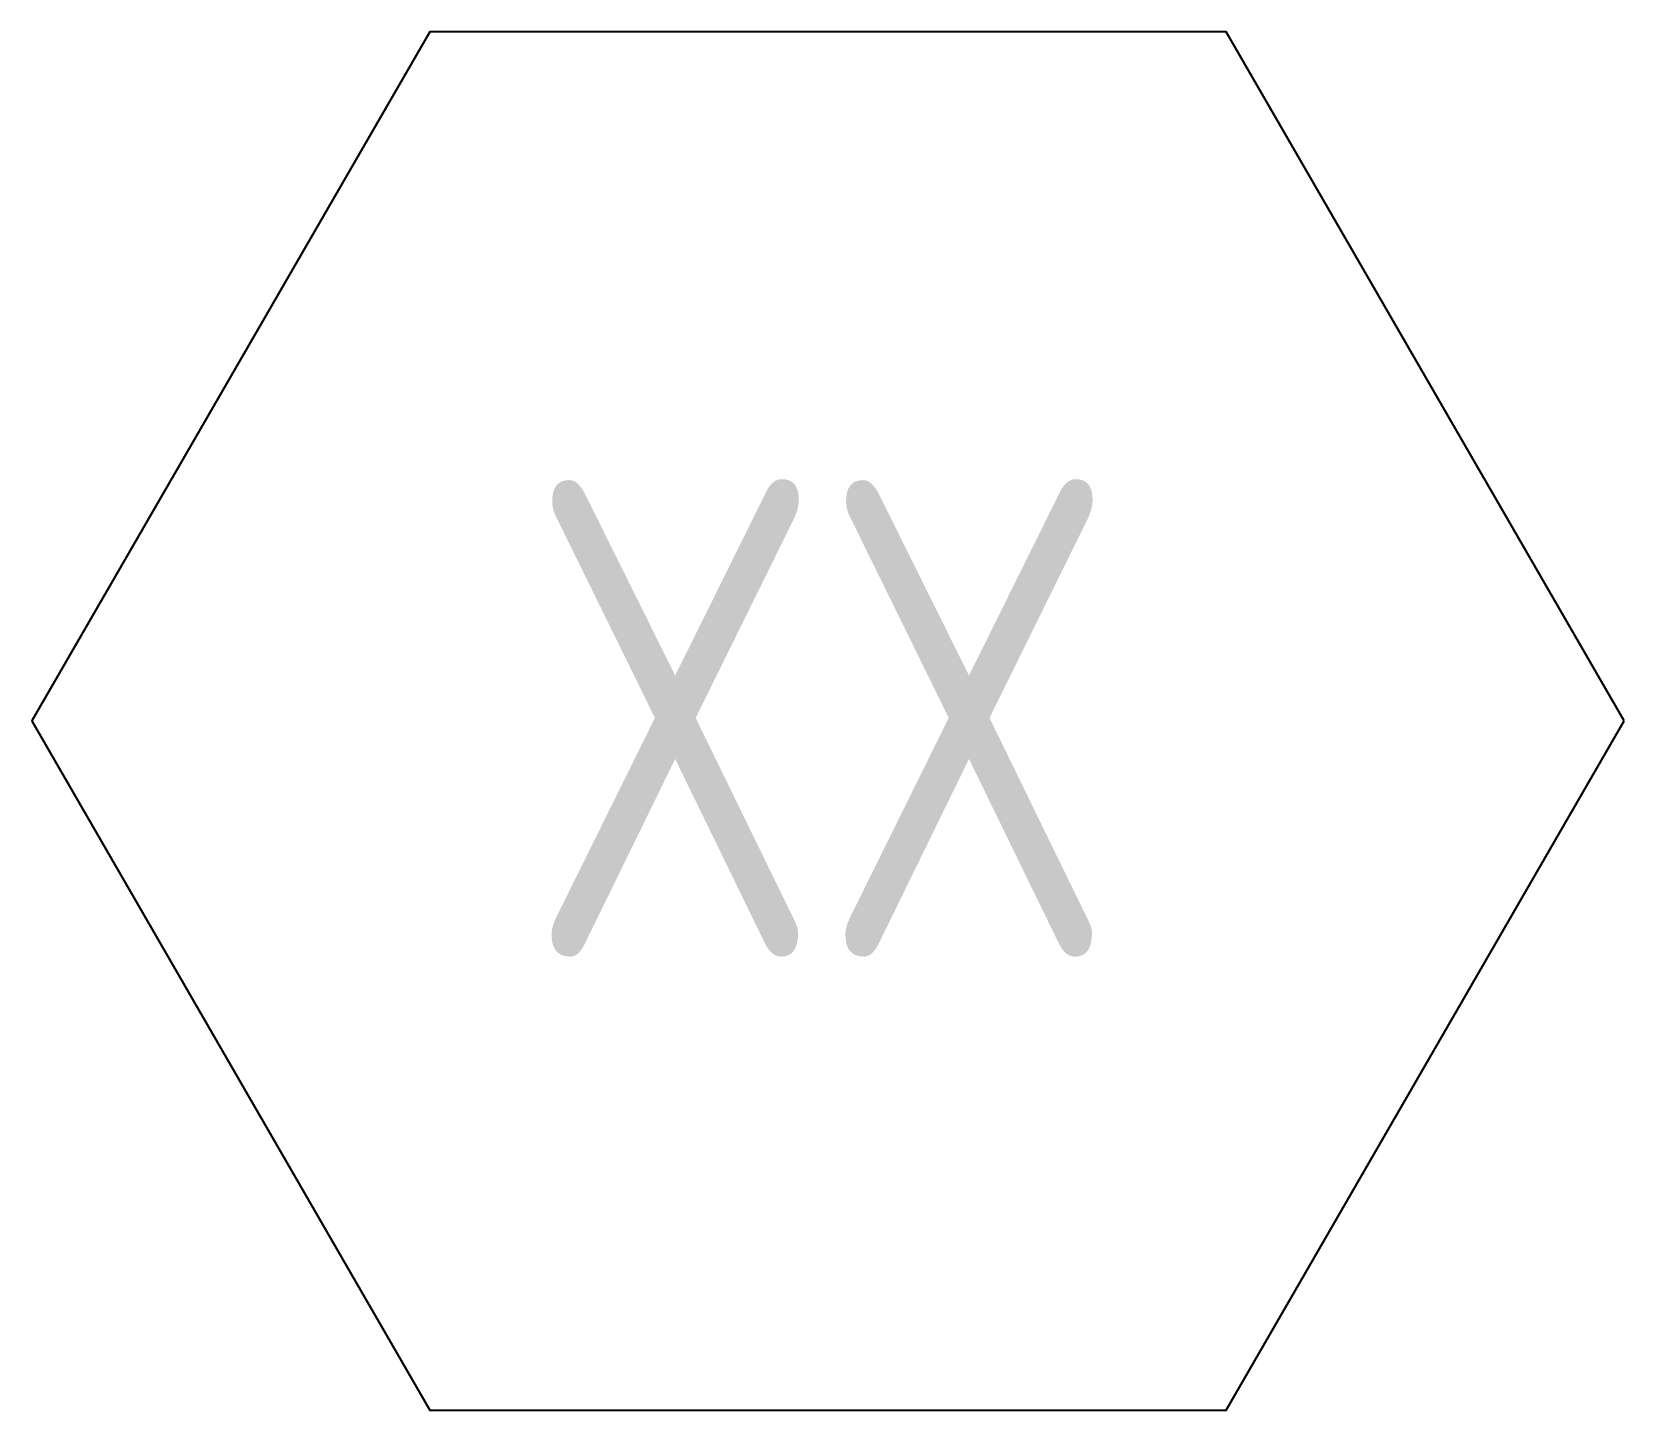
# Model space of a CAD drawing. Header units: inches. Extents: x -0.156 to 0.156, y -0.135 to 0.135.
import ezdxf
from ezdxf.enums import TextEntityAlignment as Align

# ---------------------------------------------------------------- set-up
doc = ezdxf.new("R2010")
doc.units = ezdxf.units.IN
doc.header["$MEASUREMENT"] = 0
doc.layers.add('0 @ 1', color=7, linetype='Continuous')
doc.styles.add('HandAttr', font='archquik.shx', dxfattribs={"width": 0.8})

# ---------------------------------------------------------------- blocks, each defined once
blk = doc.blocks.new('Window Tag')
blk.add_lwpolyline([(0.15625, 0), (0.07813, 0.13532), (-0.07812, 0.13532), (-0.15625, 0), (-0.07812, -0.13532), (0.07813, -0.13532)], close=True)
at = {"style": 'HandAttr', "width": 0.8}
blk.add_attdef('TAG', text='', height=0.09375, dxfattribs=at).set_placement((-0.00116, 0.00061), align=Align.MIDDLE)
blk.add_attdef('REMARKS', (0.14941, -0.18556), '', height=0.09375, dxfattribs=at)

msp = doc.modelspace()

# ---------------------------------------------------------------- block references
at = {"layer": '0 @ 1'}
msp.add_blockref('Window Tag', (0, 0), dxfattribs=at).add_auto_attribs({'TAG': 'XX'})

doc.saveas('drawing.dxf')
